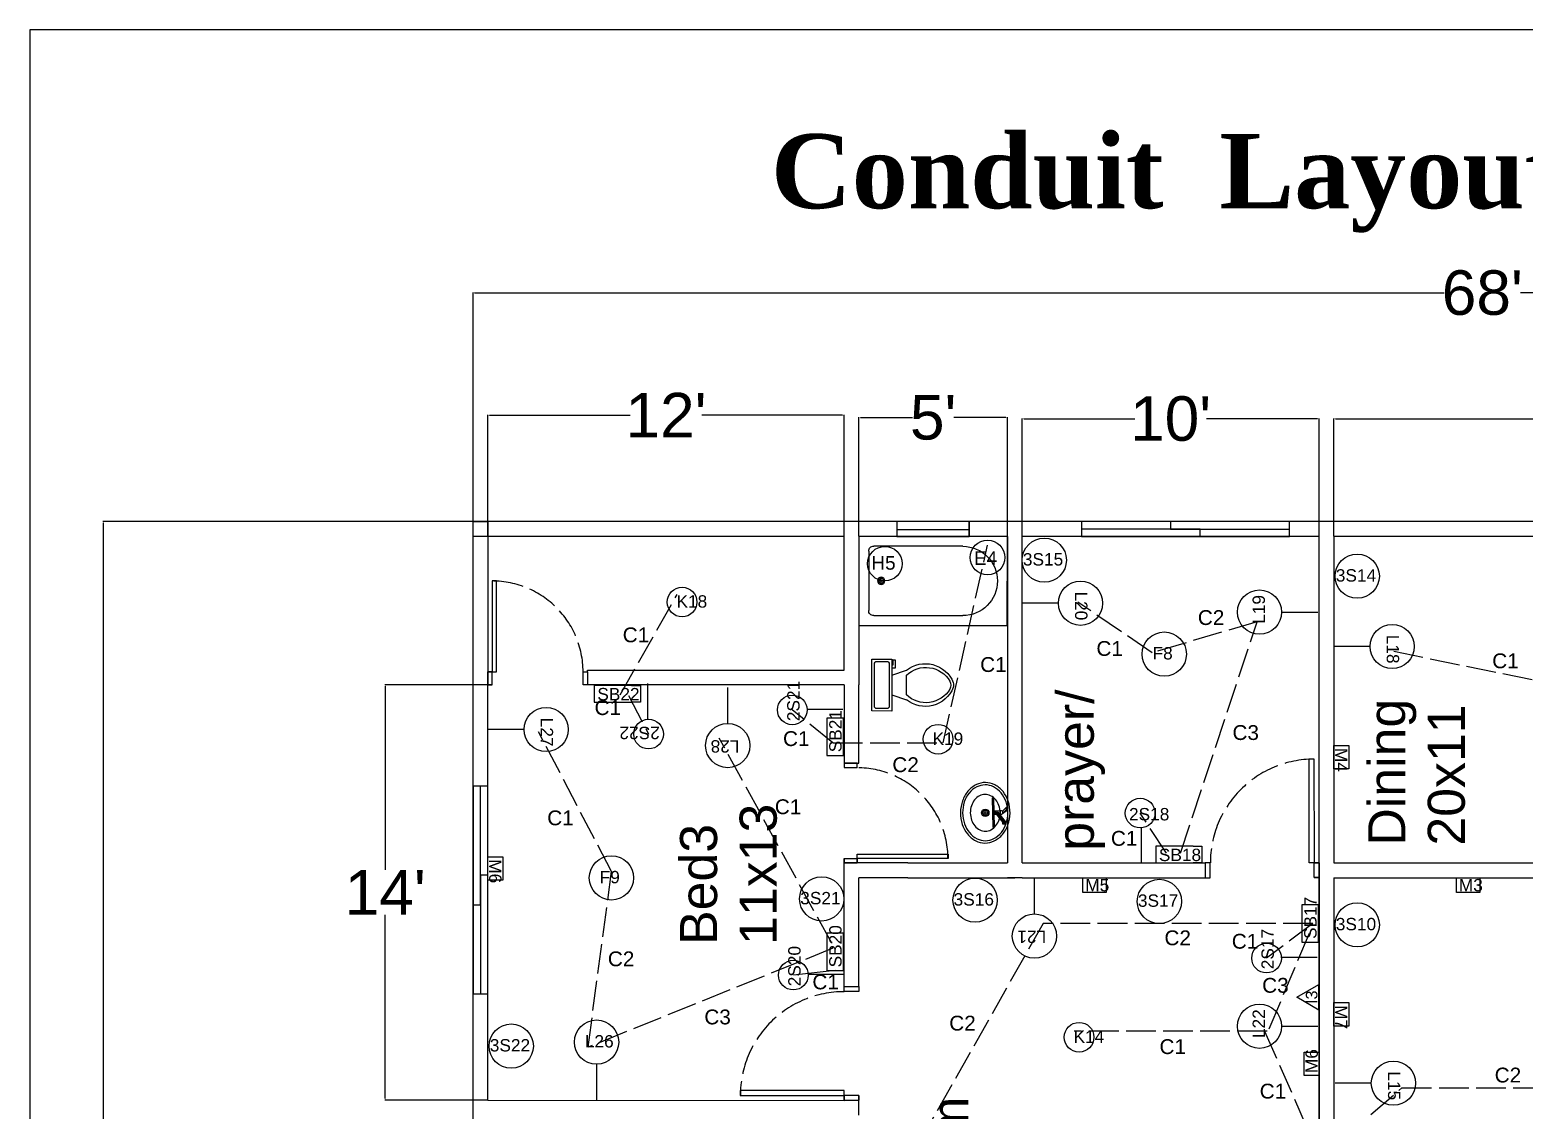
# Model space of a CAD drawing. Header units: inches. Extents: x -412 to 20037, y 548 to 16595.
# Drawn here: x 4971 to 5575, y 8480 to 8917 of the extents above; entities that cross this region are included whole.
import ezdxf
from ezdxf.enums import TextEntityAlignment as Align

# ---------------------------------------------------------------- set-up
doc = ezdxf.new("R2010")
doc.units = ezdxf.units.IN
doc.header["$MEASUREMENT"] = 0
doc.linetypes.add('ACAD_ISO02W100', pattern=[15, 12, -3])
doc.layers.get('Defpoints').update_dxf_attribs({"color": 6})
doc.layers.add('bath', color=4, linetype='Continuous')
doc.layers.add('text', color=140, linetype='Continuous', lineweight=9)
doc.styles.add('Arial', font='arial.ttf')
doc.styles.get("Standard").update_dxf_attribs({"font": 'arial.ttf'})
doc.dimstyles.new('Copy of civil layout', dxfattribs={"dimtxt": 18, "dimasz": 0.625, "dimexe": 0.18, "dimexo": 0.0625, "dimgap": 0.09, "dimtad": 0, "dimtih": 1, "dimtoh": 1, "dimdec": 1, "dimzin": 0, "dimdsep": 46, "dimlunit": 4, "dimtxsty": 'Standard', "dimcen": 0.09, "dimclrd": 6, "dimclre": 256, "dimclrt": 256, "dimadec": 0, "dimazin": 0, "dimtfac": 1.5, "dimtdec": 1, "dimtofl": 0, "dimtmove": 0, "dimatfit": 0, "dimfxl": 1, "dimtolj": 1, "dimtzin": 0, "dimlwe": -1, "dimarcsym": 0})

# ---------------------------------------------------------------- blocks, each defined once
blk = doc.blocks.new('Bath Tub - 26 x 60 in.')
for p, q in [((8, -18), (10, -18)), ((9, -17), (9, -19))]:
    blk.add_line(p, q)
blk.add_lwpolyline([(0, -36), (0, 0), (60, 0), (60, -36)], close=True)
for points in [[(4, -30), (4, -6)], [(6, -4), (42, -4)], [(42, -32), (6, -32)]]:
    blk.add_lwpolyline(points)
for radius in [1.5, 1]:
    blk.add_circle((9, -18), radius)
for centre, radius, start, end in [((5.75, -5.75), 1.77, 81.8699, 188.1301), ((42, -18), 14, 270, 90), ((5.75, -30.25), 1.77, 171.8699, 278.1301)]:
    blk.add_arc(centre, radius, start, end)
blk = doc.blocks.new('Toilet - top')
for p, q in [((9.5, -6), (9.5, -2)), ((-10, -8.5), (-8, -8.5)), ((-10, -9.5), (-10, -8.5)), ((-7, -9.5), (-10, -9.5)), ((-8, -8.5), (-8, -8)), ((-7, -8), (-7, -9.5)), ((-4, -8), (-6, -14)), ((4, -8), (6, -14)), ((4, -14), (-4, -14))]:
    blk.add_line(p, q)
blk.add_lwpolyline([(10.5, -8), (10.5, 0), (-10.5, 0), (-10.5, -8)], close=True)
for points in [[(-9.5, -2), (-9.5, -6)], [(8.5, -1), (-8.5, -1)], [(-8.5, -7), (8.5, -7)]]:
    blk.add_lwpolyline(points)
for centre, radius, start, end in [((-8.62, -1.88), 0.884, 81.8699, 188.1301), ((-8.62, -6.12), 0.884, 171.8699, 278.1301), ((8.62, -1.88), 0.884, 351.8699, 98.1301), ((8.62, -6.12), 0.884, 261.8699, 8.1301), ((3.52, -21.58), 12.17, 141.46911, 247.97143), ((4.2, -21.82), 11.33, 136.36773, 238.94682), ((-3.52, -21.58), 12.17, 292.02843, 38.53071), ((-4.2, -21.82), 11.33, 301.05301, 43.63209), ((0, -27.88), 4, 245.73182, 294.26817), ((0, -29), 4, 254.86053, 285.13947)]:
    blk.add_arc(centre, radius, start, end)
blk = doc.blocks.new('Sink - Oval top')
for p, q in [((-1, 0), (1, 0)), ((0, 1), (0, -1))]:
    blk.add_line(p, q)
at = {"linetype": 'Continuous'}
for points in [[(-12.23, 0.39, 0.117634), (-11.46, -3.36, 0.104469), (-8.88, -6.8, 0.090016), (-5.08, -9.07, 0.08192), (-0.32, -10.02, 0.08192), (4.49, -9.38, 0.090016), (8.42, -7.36, 0.104469), (11.22, -4.09, 0.117634), (12.23, -0.39, 0.117634), (11.46, 3.36, 0.104469), (8.88, 6.8, 0.090016), (5.08, 9.07, 0.08192), (0.32, 10.02, 0.08192), (-4.49, 9.38, 0.090016), (-8.42, 7.36, 0.104469), (-11.22, 4.09, 0.117634)], [(-11.29, 0.16, 0.118622), (-10.52, -3.25, 0.104678), (-8.07, -6.36, 0.089562), (-4.54, -8.37, 0.081185), (-0.13, -9.15, 0.081185), (4.3, -8.49, 0.089562), (7.89, -6.58, 0.104678), (10.42, -3.55, 0.118622), (11.29, -0.16, 0.118622), (10.52, 3.25, 0.104678), (8.07, 6.36, 0.089562), (4.54, 8.37, 0.081185), (0.13, 9.15, 0.081185), (-4.3, 8.49, 0.089562), (-7.89, 6.58, 0.104678), (-10.42, 3.55, 0.118622)], [(-7.42, 0.08, 0.118283), (-6.91, -2.17, 0.104607), (-5.29, -4.21, 0.089718), (-2.97, -5.53, 0.081436), (-0.07, -6.04, 0.081436), (2.84, -5.59, 0.089718), (5.2, -4.33, 0.104607), (6.86, -2.32, 0.118283), (7.42, -0.08, 0.118283), (6.91, 2.17, 0.104607), (5.29, 4.21, 0.089718), (2.97, 5.53, 0.081436), (0.07, 6.04, 0.081436), (-2.84, 5.59, 0.089718), (-5.2, 4.33, 0.104607), (-6.86, 2.32, 0.118283)]]:
    blk.add_lwpolyline(points, format="xyb", close=True, dxfattribs=at)
for radius in [1.5, 1]:
    blk.add_circle((0, 0), radius)
blk = doc.blocks.new('Faucet - single handle front')
for p, q in [((-2, 6), (-2, 5.5)), ((-1, 6), (-2, 6)), ((-0.5, 4), (-2, 5.5)), ((-2, 5.5), (-1, 5.5)), ((-1, 5.5), (-1, 6)), ((0.5, 4), (-1, 6)), ((-1, 5.5), (0.5, 4)), ((-0.75, 3), (0.75, 3)), ((-0.75, 0.5), (-0.75, 3)), ((-0.75, 1), (0.75, 1)), ((-0.5, 4), (0.5, 4)), ((-0.25, 2), (3.75, 5)), ((3.75, 4.5), (-0.25, 1.5)), ((-0.25, 1.5), (-0.25, 2)), ((0.75, 1.5), (-0.25, 1.5)), ((0.75, 1.5), (4.08742, 4.003)), ((0.75, 3), (0.75, 2.7386)), ((0.75, 1.5), (0.75, 0.5)), ((3.75, 4.5), (3.75, 5)), ((3.75, 5), (4.75, 5)), ((3.75, 4), (3.75, 4.5)), ((4.75, 4.5), (3.75, 4.5)), ((4.75, 4), (3.75, 4)), ((4.75, 5), (4.75, 4.5)), ((4.75, 4.5), (4.75, 4))]:
    blk.add_line(p, q)
blk.add_lwpolyline([(-6, 0), (-6, 0.5), (6, 0.5), (6, 0)], close=True)
for centre, start, end in [((1.25426, 3.0302), 151.0646, 180.8629), ((-1.25426, 3.0302), 359.1371, 28.93536)]:
    blk.add_arc(centre, 2.00448, start, end)
blk = doc.blocks.new('*D101')
at = {"transparency": 16777216}
for p, q in [((5150.32, 8718.26), (5150.32, 8810.88)), ((5966.32, 8718.26), (5966.32, 8810.88))]:
    blk.add_line(p, q, dxfattribs=at)
at = {"color": 6, "lineweight": -2, "transparency": 16777216}
for p, q in [((5150.95, 8810.7), (5542.91, 8810.7)), ((5965.7, 8810.7), (5573.74, 8810.7))]:
    blk.add_line(p, q, dxfattribs=at)
at = {"color": 6, "transparency": 16777216}
for points in [[(5150.95, 8810.8), (5150.95, 8810.59), (5150.32, 8810.7)], [(5965.7, 8810.8), (5965.7, 8810.59), (5966.32, 8810.7)]]:
    blk.add_solid(points, dxfattribs=at)
at = {"layer": 'Defpoints', "color": 0, "transparency": 16777216}
for p in [(5966.32, 8810.7), (5150.32, 8718.2), (5966.32, 8718.2)]:
    blk.add_point(p, dxfattribs=at)
at = {"transparency": 16777216, "insert": (5558.32, 8810.7), "char_height": 18, "attachment_point": 5}
blk.add_mtext("\\A1;68'", dxfattribs=at)
blk = doc.blocks.new('*D110')
at = {"transparency": 16777216}
for p, q in [((5150.27, 8718.27), (5000.65, 8718.27)), ((5150.27, 8106.27), (5000.65, 8106.27))]:
    blk.add_line(p, q, dxfattribs=at)
at = {"color": 6, "lineweight": -2, "transparency": 16777216}
for p, q in [((5000.83, 8717.65), (5000.83, 8421.55)), ((5000.83, 8106.9), (5000.83, 8402.99))]:
    blk.add_line(p, q, dxfattribs=at)
at = {"color": 6, "transparency": 16777216}
for points in [[(5000.72, 8717.65), (5000.93, 8717.65), (5000.83, 8718.27)], [(5000.72, 8106.9), (5000.93, 8106.9), (5000.83, 8106.27)]]:
    blk.add_solid(points, dxfattribs=at)
at = {"layer": 'Defpoints', "color": 0, "transparency": 16777216}
for p in [(5150.33, 8718.27), (5000.83, 8106.27), (5150.33, 8106.27)]:
    blk.add_point(p, dxfattribs=at)
at = {"transparency": 16777216, "insert": (5000.83, 8412.27), "char_height": 18, "attachment_point": 5}
blk.add_mtext("\\A1;51'", dxfattribs=at)
blk = doc.blocks.new('*D111')
at = {"transparency": 16777216}
for p, q in [((5156.27, 8652.27), (5114.65, 8652.27)), ((5156.27, 8484.27), (5114.65, 8484.27))]:
    blk.add_line(p, q, dxfattribs=at)
at = {"color": 6, "lineweight": -2, "transparency": 16777216}
for p, q in [((5114.83, 8651.65), (5114.83, 8577.4)), ((5114.83, 8484.9), (5114.83, 8559.15))]:
    blk.add_line(p, q, dxfattribs=at)
at = {"color": 6, "transparency": 16777216}
for points in [[(5114.72, 8651.65), (5114.93, 8651.65), (5114.83, 8652.27)], [(5114.72, 8484.9), (5114.93, 8484.9), (5114.83, 8484.27)]]:
    blk.add_solid(points, dxfattribs=at)
at = {"layer": 'Defpoints', "color": 0, "transparency": 16777216}
for p in [(5156.33, 8652.27), (5114.83, 8484.27), (5156.33, 8484.27)]:
    blk.add_point(p, dxfattribs=at)
at = {"transparency": 16777216, "insert": (5114.83, 8568.27), "char_height": 18, "attachment_point": 5}
blk.add_mtext("\\A1;14'", dxfattribs=at)
blk = doc.blocks.new('*D114')
at = {"transparency": 16777216}
for p, q in [((5156.33, 8712.33), (5156.33, 8761.45)), ((5300.33, 8712.33), (5300.33, 8761.45))]:
    blk.add_line(p, q, dxfattribs=at)
at = {"color": 6, "lineweight": -2, "transparency": 16777216}
for p, q in [((5156.95, 8761.27), (5213.81, 8761.27)), ((5299.7, 8761.27), (5242.84, 8761.27))]:
    blk.add_line(p, q, dxfattribs=at)
at = {"color": 6, "transparency": 16777216}
for points in [[(5156.95, 8761.38), (5156.95, 8761.17), (5156.33, 8761.27)], [(5299.7, 8761.38), (5299.7, 8761.17), (5300.33, 8761.27)]]:
    blk.add_solid(points, dxfattribs=at)
at = {"layer": 'Defpoints', "color": 0, "transparency": 16777216}
for p in [(5300.33, 8761.27), (5156.33, 8712.27), (5300.33, 8712.27)]:
    blk.add_point(p, dxfattribs=at)
at = {"transparency": 16777216, "insert": (5228.33, 8761.27), "char_height": 18, "attachment_point": 5}
blk.add_mtext("\\A1;12'", dxfattribs=at)
blk = doc.blocks.new('*D115')
at = {"transparency": 16777216}
for p, q in [((5306.33, 8712.33), (5306.33, 8760.45)), ((5366.33, 8712.33), (5366.33, 8760.45))]:
    blk.add_line(p, q, dxfattribs=at)
at = {"color": 6, "lineweight": -2, "transparency": 16777216}
for p, q in [((5306.95, 8760.27), (5327.96, 8760.27)), ((5365.7, 8760.27), (5344.7, 8760.27))]:
    blk.add_line(p, q, dxfattribs=at)
at = {"color": 6, "transparency": 16777216}
for points in [[(5306.95, 8760.38), (5306.95, 8760.17), (5306.33, 8760.27)], [(5365.7, 8760.38), (5365.7, 8760.17), (5366.33, 8760.27)]]:
    blk.add_solid(points, dxfattribs=at)
at = {"layer": 'Defpoints', "color": 0, "transparency": 16777216}
for p in [(5366.33, 8760.27), (5306.33, 8712.27), (5366.33, 8712.27)]:
    blk.add_point(p, dxfattribs=at)
at = {"transparency": 16777216, "insert": (5336.33, 8760.27), "char_height": 18, "attachment_point": 5}
blk.add_mtext("\\A1;5'", dxfattribs=at)
blk = doc.blocks.new('*D116')
at = {"transparency": 16777216}
for p, q in [((5372.33, 8712.33), (5372.33, 8759.95)), ((5492.32, 8712.33), (5492.32, 8759.95))]:
    blk.add_line(p, q, dxfattribs=at)
at = {"color": 6, "lineweight": -2, "transparency": 16777216}
for p, q in [((5372.95, 8759.77), (5417.81, 8759.77)), ((5491.7, 8759.77), (5446.84, 8759.77))]:
    blk.add_line(p, q, dxfattribs=at)
at = {"color": 6, "transparency": 16777216}
for points in [[(5372.95, 8759.88), (5372.95, 8759.67), (5372.33, 8759.77)], [(5491.7, 8759.88), (5491.7, 8759.67), (5492.32, 8759.77)]]:
    blk.add_solid(points, dxfattribs=at)
at = {"layer": 'Defpoints', "color": 0, "transparency": 16777216}
for p in [(5492.32, 8759.77), (5372.33, 8712.27), (5492.32, 8712.27)]:
    blk.add_point(p, dxfattribs=at)
at = {"transparency": 16777216, "insert": (5432.32, 8759.77), "char_height": 18, "attachment_point": 5}
blk.add_mtext("\\A1;10'", dxfattribs=at)
blk = doc.blocks.new('*D117')
at = {"transparency": 16777216}
for p, q in [((5498.33, 8712.33), (5498.33, 8759.95)), ((5738.33, 8712.33), (5738.33, 8759.95))]:
    blk.add_line(p, q, dxfattribs=at)
at = {"color": 6, "lineweight": -2, "transparency": 16777216}
for p, q in [((5498.95, 8759.77), (5602.81, 8759.77)), ((5737.7, 8759.77), (5633.85, 8759.77))]:
    blk.add_line(p, q, dxfattribs=at)
at = {"color": 6, "transparency": 16777216}
for points in [[(5498.95, 8759.88), (5498.95, 8759.67), (5498.33, 8759.77)], [(5737.7, 8759.88), (5737.7, 8759.67), (5738.33, 8759.77)]]:
    blk.add_solid(points, dxfattribs=at)
at = {"layer": 'Defpoints', "color": 0, "transparency": 16777216}
for p in [(5738.33, 8759.77), (5498.33, 8712.27), (5738.33, 8712.27)]:
    blk.add_point(p, dxfattribs=at)
at = {"transparency": 16777216, "insert": (5618.33, 8759.77), "char_height": 18, "attachment_point": 5}
blk.add_mtext("\\A1;20'", dxfattribs=at)

msp = doc.modelspace()

# ---------------------------------------------------------------- linework, layer by layer
for p, q in [((4971.18, 8917.05), (4971.18, 7955.06)), ((5966.32, 8718.2), (5150.32, 8718.2)), ((5150.32, 8432.33), (5150.32, 8718.2)), ((5156.32, 8712.2), (5156.32, 8658.2)), ((5300.32, 8712.2), (5156.32, 8712.2)), ((5300.32, 8658.2), (5300.32, 8712.2)), ((5366.32, 8712.2), (5306.32, 8712.2)), ((5306.32, 8712.2), (5306.32, 8652.2)), ((5366.32, 8712.2), (5366.32, 8580.2)), ((5492.32, 8712.2), (5372.32, 8712.2)), ((5372.32, 8580.2), (5372.32, 8712.2)), ((5492.32, 8580.24), (5492.32, 8712.2)), ((5738.32, 8712.2), (5498.32, 8712.2)), ((5498.32, 8712.2), (5498.32, 8580.2)), ((5156.32, 8658.2), (5156.32, 8657.45)), ((5196.62, 8657.45), (5196.62, 8658.2)), ((5196.62, 8658.2), (5300.32, 8658.2)), ((5156.32, 8484.2), (5156.32, 8652.2)), ((5300.32, 8652.2), (5196.62, 8652.2)), ((5300.32, 8652.2), (5300.32, 8620.5)), ((5306.32, 8620.5), (5306.32, 8652.2)), ((5300.32, 8620.5), (5306.32, 8620.5)), ((5300.3, 8530.19), (5300.32, 8580.2)), ((5306.32, 8580.2), (5305.58, 8580.2)), ((5326.02, 8580.2), (5306.32, 8580.2)), ((5326.02, 8580.2), (5366.32, 8580.2)), ((5372.32, 8580.2), (5446.32, 8580.2)), ((5498.32, 8580.2), (5692.32, 8580.15)), ((5306.3, 8530.2), (5306.32, 8574.2)), ((5326.02, 8574.2), (5306.32, 8574.2)), ((5326.02, 8574.2), (5369.32, 8574.2)), ((5372.32, 8574.2), (5366.32, 8574.2)), ((5372.32, 8574.2), (5446.32, 8574.2)), ((5498.32, 8574.2), (5498.32, 8439.81)), ((5498.32, 8574.2), (5692.32, 8574.15)), ((5156.32, 8484.2), (5300.32, 8484.19)), ((5306.32, 8478.2), (5306.32, 8484.2))]:
    msp.add_line(p, q)
at = {"color": 143, "true_color": 0x7aafdf}
msp.add_line((5321.7, 8714.98), (5350.94, 8714.98), dxfattribs=at)
at = {"color": 3, "linetype": 'ACAD_ISO02W100'}
for p, q in [((5340.32, 8628.7), (5358.32, 8708.7)), ((5209.82, 8648.2), (5232.82, 8688.7)), ((5424.82, 8665.2), (5394.82, 8685.7)), ((5467.32, 8677.7), (5424.82, 8665.2)), ((5436.32, 8584.2), (5467.32, 8677.7)), ((5607.82, 8648.2), (5519.82, 8666.2)), ((5213.17, 8647.85), (5221.3, 8632.31)), ((5295.82, 8628.7), (5279.39, 8642.05)), ((5206.32, 8576.7), (5176.82, 8633.2)), ((5295.32, 8547.7), (5249.82, 8630.7)), ((5295.82, 8628.7), (5340.32, 8628.7)), ((5430.66, 8584.13), (5420.01, 8600.33)), ((5196.82, 8505.7), (5206.32, 8576.7)), ((5380.82, 8555.7), (5329.82, 8465.7)), ((5489.82, 8555.7), (5380.82, 8555.7)), ((5489.82, 8555.7), (5471.1, 8541.72)), ((5488.32, 8551.7), (5471.32, 8511.2)), ((5295.82, 8545.7), (5196.82, 8505.7)), ((5471.32, 8512.2), (5393.32, 8512.2)), ((5470.32, 8512.2), (5489.82, 8467.7)), ((5501.82, 8468.7), (5525.82, 8489.2)), ((5525.82, 8489.2), (5624.32, 8489.2))]:
    msp.add_line(p, q, dxfattribs=at)
at = {"color": 0}
for p, q in [((5386.93, 8685.2), (5372.32, 8685.2)), ((5477.21, 8681.64), (5491.81, 8681.64)), ((5512.93, 8667.7), (5498.32, 8667.7)), ((5214.38, 8651.93), (5217.95, 8651.93)), ((5217.95, 8651.93), (5217.95, 8645.2)), ((5220.95, 8638.13), (5220.95, 8652.74)), ((5253.26, 8636.58), (5253.26, 8651.19)), ((5217.95, 8645.2), (5214.38, 8645.2)), ((5285.21, 8642.39), (5299.82, 8642.39)), ((5170.93, 8634.14), (5156.32, 8634.14)), ((5420.36, 8594.51), (5420.36, 8579.9)), ((5441.38, 8586.93), (5444.95, 8586.93)), ((5444.95, 8586.93), (5444.95, 8580.2)), ((5444.95, 8580.2), (5441.38, 8580.2)), ((5377.26, 8559.58), (5377.26, 8574.19)), ((5476.92, 8542.07), (5491.53, 8542.07)), ((5285.62, 8535.17), (5300.23, 8535.17)), ((5483.32, 8525.88), (5492.3, 8531.07)), ((5492.3, 8520.7), (5492.3, 8531.07)), ((5492.3, 8520.7), (5483.32, 8525.88)), ((5477.21, 8514.14), (5491.81, 8514.14)), ((5200.26, 8498.81), (5200.26, 8484.2)), ((5513.43, 8491.14), (5498.82, 8491.14))]:
    msp.add_line(p, q, dxfattribs=at)
at = {"color": 3}
msp.add_line((5296.69, 8536.7), (5279.8, 8534.83), dxfattribs=at)
for points in [[(4971.18, 7955.06), (6312.33, 7955.06), (6312.33, 8917.05), (4971.18, 8917.05)], [(5214.38, 8651.93), (5199.32, 8651.93), (5199.32, 8645.2), (5214.38, 8645.2)], [(5441.38, 8586.93), (5426.32, 8586.93), (5426.32, 8580.2), (5441.38, 8580.2)]]:
    msp.add_lwpolyline(points)
for points in [[(5150.32, 8718.2), (5156.32, 8718.2), (5156.32, 8712.2), (5150.32, 8712.2)], [(5350.94, 8718.2), (5350.94, 8718.2), (5350.94, 8712.2), (5350.94, 8712.2)], [(5300.05, 8623.7), (5300.05, 8638.76), (5293.32, 8638.76), (5293.32, 8623.7)], [(5504.32, 8627.7), (5504.32, 8618.2), (5498.32, 8618.2), (5498.32, 8627.7)], [(5162.32, 8582.7), (5162.32, 8573.2), (5156.32, 8573.2), (5156.32, 8582.7)], [(5396.82, 8574.2), (5406.32, 8574.2), (5406.32, 8568.2), (5396.82, 8568.2)], [(5492.32, 8574.2), (5492.32, 8439.81), (5492.32, 8439.81), (5492.32, 8574.2)], [(5547.82, 8574.2), (5557.32, 8574.2), (5557.32, 8568.2), (5547.82, 8568.2)], [(5492.05, 8548.2), (5492.05, 8563.26), (5485.32, 8563.26), (5485.32, 8548.2)], [(5300.05, 8536.7), (5300.05, 8551.76), (5293.32, 8551.76), (5293.32, 8536.7)], [(5504.32, 8523.7), (5504.32, 8514.2), (5498.32, 8514.2), (5498.32, 8523.7)], [(5486.32, 8494.2), (5486.32, 8503.7), (5492.32, 8503.7), (5492.32, 8494.2)]]:
    msp.add_lwpolyline(points, close=True)
at = {"color": 143, "true_color": 0x7aafdf}
for points in [[(5350.94, 8718.2), (5321.7, 8718.2), (5321.7, 8712.2), (5350.94, 8712.2)], [(5396.32, 8712.2), (5480.32, 8712.2), (5480.32, 8718.2), (5396.32, 8718.2)], [(5432.32, 8715.2), (5480.32, 8715.2), (5480.32, 8718.2), (5432.32, 8718.2)], [(5396.32, 8712.2), (5444.32, 8712.2), (5444.32, 8715.2), (5396.32, 8715.2)], [(5156.32, 8527.26), (5156.32, 8611.26), (5150.32, 8611.26), (5150.32, 8527.26)], [(5153.32, 8563.26), (5153.32, 8611.26), (5150.32, 8611.26), (5150.32, 8563.26)], [(5156.32, 8527.26), (5156.32, 8575.26), (5153.32, 8575.26), (5153.32, 8527.26)]]:
    msp.add_lwpolyline(points, close=True, dxfattribs=at)
at = {"color": 240, "true_color": 0xed1f24}
for points in [[(5158.07, 8657.45), (5159.83, 8657.45), (5159.83, 8694.25), (5158.07, 8694.25)], [(5156.32, 8652.2), (5158.07, 8652.2), (5158.07, 8657.45), (5156.32, 8657.45)], [(5196.62, 8652.2), (5194.87, 8652.2), (5194.87, 8657.45), (5196.62, 8657.45)], [(5300.32, 8620.5), (5300.32, 8618.75), (5305.58, 8618.75), (5305.58, 8620.5)], [(5490.32, 8580.24), (5488.32, 8580.24), (5488.27, 8622.24), (5490.27, 8622.24)], [(5305.58, 8581.95), (5305.58, 8583.7), (5342.37, 8583.7), (5342.37, 8581.95)], [(5300.32, 8580.2), (5300.32, 8581.95), (5305.58, 8581.95), (5305.58, 8580.2)], [(5446.32, 8574.2), (5448.32, 8574.2), (5448.32, 8580.2), (5446.32, 8580.2)], [(5492.32, 8574.24), (5490.32, 8574.24), (5490.32, 8580.24), (5492.32, 8580.24)], [(5306.3, 8530.2), (5306.3, 8528.2), (5300.3, 8528.19), (5300.3, 8530.19)], [(5300.32, 8486.19), (5300.32, 8488.19), (5258.32, 8488.17), (5258.32, 8486.17)], [(5306.32, 8484.2), (5306.32, 8486.2), (5300.32, 8486.19), (5300.32, 8484.19)]]:
    msp.add_lwpolyline(points, close=True, dxfattribs=at)
for points in [[(5158.07, 8652.2), (5156.32, 8652.2), (5156.32, 8657.45), (5159.83, 8657.45)], [(5194.81, 8657.45), (5196.62, 8657.45), (5196.62, 8652.2), (5194.87, 8652.2)], [(5305.58, 8618.68), (5305.58, 8620.5), (5300.32, 8620.5), (5300.32, 8618.75)], [(5300.32, 8581.95), (5300.32, 8580.2), (5305.58, 8580.2), (5305.58, 8583.7)], [(5448.39, 8580.2), (5446.32, 8580.2), (5446.32, 8574.2), (5448.32, 8574.2)], [(5490.32, 8574.24), (5492.32, 8574.24), (5492.32, 8580.24), (5488.32, 8580.24)], [(5300.3, 8528.13), (5300.3, 8530.19), (5306.3, 8530.2), (5306.3, 8528.2)], [(5306.32, 8486.2), (5306.32, 8484.2), (5300.32, 8484.19), (5300.32, 8488.19)]]:
    msp.add_lwpolyline(points, dxfattribs=at)
for centre, radius in [((5358.32, 8703.7), 7), ((5316.82, 8701.2), 7), ((5234.82, 8685.7), 6), ((5279.39, 8642.05), 6), ((5221.3, 8632.31), 6), ((5338.32, 8630.2), 6), ((5420.01, 8600.33), 6), ((5471.1, 8541.72), 6), ((5279.8, 8534.83), 6), ((5395.32, 8509.7), 6)]:
    msp.add_circle(centre, radius)
at = {"color": 0}
for centre in [(5381.26, 8702.64), (5507.76, 8696.14), (5395.87, 8685.2), (5468.26, 8681.64), (5521.87, 8667.7), (5429.76, 8664.64), (5179.87, 8634.14), (5253.26, 8627.64), (5206.26, 8574.14), (5291.26, 8565.64), (5353.26, 8565.14), (5427.76, 8564.64), (5377.26, 8550.64), (5507.76, 8555.14), (5468.26, 8514.14), (5165.76, 8506.14), (5200.26, 8507.75), (5522.37, 8491.14)]:
    msp.add_circle(centre, 8.94, dxfattribs=at)
at = {"color": 240, "linetype": 'ACAD_ISO02W100', "true_color": 0xed1f24}
for centre, radius, start, end in [((5158.07, 8657.45), 36.73, 0, 90), ((5490.32, 8580.24), 41.93, 90.05841, 180.05841), ((5305.58, 8581.95), 36.73, 0, 90), ((5300.32, 8486.19), 41.93, 90.0292, 180.0292)]:
    msp.add_arc(centre, radius, start, end, dxfattribs=at)

# ---------------------------------------------------------------- block references
at = {"layer": 'bath', "xscale": -1}
for name, p, rotation in [('Bath Tub - 26 x 60 in.', (5306.29, 8676.26), 179.941591661645), ('Toilet - top', (5311.57, 8652.13), 89.97079583082231)]:
    msp.add_blockref(name, p, dxfattribs=dict(at, rotation=rotation))
at = {"layer": 'bath'}
for name, p, rotation in [('Sink - Oval top', (5357.39, 8600.47), 91.21483776212598), ('Faucet - single handle front', (5360.39, 8600.53), 271.2148377621259)]:
    msp.add_blockref(name, p, dxfattribs=dict(at, rotation=rotation))

# ---------------------------------------------------------------- texts
for s, p in [('3S15', (5372.59, 8700.46)), ('3S14', (5499.09, 8693.96)), ('K18', (5232.56, 8683.44)), ('F8', (5425.01, 8662.46)), ('SB22', (5200.56, 8645.94)), ('K19', (5336.06, 8627.94)), ('2S18', (5415.49, 8597.4)), ('SB18', (5427.56, 8580.94)), ('F9', (5201.51, 8571.96)), ('3S21', (5282.59, 8563.46)), ('3S16', (5344.59, 8562.96)), ('3S17', (5419.09, 8562.46)), ('3S10', (5499.09, 8552.96)), ('K14', (5393.06, 8507.44)), ('3S22', (5157.09, 8503.96)), ('L26', (5195.51, 8505.56))]:
    msp.add_text(s, height=5).set_placement(p)
for s, height, rotation, p in [('L20', 5, 270, (5393.69, 8689.96)), ('L19', 5, 90, (5470.45, 8676.88)), ('L18', 5, 270, (5519.69, 8672.46)), ('2S21', 5, 90, (5282.33, 8637.52)), ('prayer/', 15, 90, (5401.27, 8585.11)), ('Dining', 15, 90, (5527.18, 8587.18)), ('L27', 5, 270, (5177.69, 8638.9)), ('SB21', 5, 90, (5299.31, 8624.94)), ('20x11', 15, 90, (5551.27, 8587.18)), ('2S22', 5, 180, (5225.82, 8635.24)), ('L28', 5, 180, (5258.02, 8629.82)), ('11x13', 15, 90, (5273.08, 8547.04)), ('Bed3', 15, 90, (5248.98, 8547.04)), ('SB17', 5, 90, (5491.31, 8549.44)), ('SB20', 5, 90, (5299.31, 8537.94)), ('L21', 5, 180, (5382.02, 8552.82)), ('2S17', 5, 90, (5474.04, 8537.2)), ('2S20', 5, 90, (5282.73, 8530.31)), ('L22', 5, 90, (5470.45, 8509.38)), ('L15', 5, 270, (5520.19, 8495.9)), ('Drawing Room', 15, 90, (5350.56, 8347.1))]:
    msp.add_text(s, height=height, rotation=rotation).set_placement(p)
at = {"color": 0, "style": 'Arial'}
msp.add_text('I3', height=4.666, rotation=90, dxfattribs=at).set_placement((5489.31, 8525.88), align=Align.MIDDLE_CENTER)
for s, width, insert, char_height, attachment_point in [('H5', 7.5, (5311.32, 8698.7), 5.5, 7), ('E4', 7.5, (5352.82, 8706.2), 5.5, 1), ('{\\C1;M5}', 23.5, (5397.82, 8573.7), 5, 1), ('{\\C1;M3}', 23.5, (5548.82, 8573.7), 5, 1)]:
    msp.add_mtext_dynamic_manual_height_columns(s, width=width, gutter_width=1, heights=[0], dxfattribs=dict(insert=insert, char_height=char_height, attachment_point=attachment_point))
at = {"color": 3, "linetype": 'ACAD_ISO02W100', "char_height": 6, "attachment_point": 1}
for s, insert in [('C2', (5443.32, 8682.41)), ('C1', (5210.82, 8675.41)), ('C1', (5402.32, 8669.91)), ('C1', (5355.32, 8663.41)), ('C1', (5562.32, 8664.91)), ('C1', (5199.44, 8646)), ('C1', (5275.62, 8633.46)), ('C3', (5457.32, 8635.91)), ('C2', (5319.82, 8622.91)), ('C1', (5272.32, 8605.91)), ('C1', (5180.32, 8601.41)), ('C1', (5408.18, 8593.13)), ('C2', (5429.82, 8552.91)), ('C1', (5457.04, 8551.52)), ('C2', (5204.82, 8544.41)), ('C1', (5287.5, 8535.08)), ('C3', (5469.32, 8533.7)), ('C3', (5243.82, 8520.91)), ('C2', (5342.82, 8518.41)), ('C1', (5427.82, 8508.91)), ('C2', (5563.32, 8497.41)), ('C1', (5468.32, 8490.91))]:
    msp.add_mtext_dynamic_manual_height_columns(s, width=39.7938, gutter_width=60, heights=[0], dxfattribs=dict(at, insert=insert))
at = {"char_height": 5, "attachment_point": 1}
for s, insert, rotation in [('{\\C1;M4}', (5503.82, 8626.7), 270), ('{\\C1;M6}', (5161.82, 8581.7), 270), ('{\\C1;M7}', (5503.82, 8522.7), 270), ('{\\C1;M6}', (5486.82, 8495.2), 90)]:
    msp.add_mtext_dynamic_manual_height_columns(s, width=23.5, gutter_width=1, heights=[0], dxfattribs=dict(at, insert=insert, rotation=rotation))
at = {"layer": 'text', "color": 0, "insert": (5270.72, 8874.94), "char_height": 30, "attachment_point": 1}
msp.add_mtext_dynamic_manual_height_columns('{\\fTimes New Roman|b1|i0|c0|p18;Conduit  Layout for Light Load}', width=667.4382, gutter_width=1, heights=[0], dxfattribs=at)

# ---------------------------------------------------------------- dimensions: what is measured, and where the dimension line sits
for base, p1, p2, picture, middle in [((5966.32, 8810.7), (5150.32, 8718.2), (5966.32, 8718.2), '*D101', (5558.32, 8810.7)), ((5300.33, 8761.27), (5156.33, 8712.27), (5300.33, 8712.27), '*D114', (5228.33, 8761.27)), ((5366.33, 8760.27), (5306.33, 8712.27), (5366.33, 8712.27), '*D115', (5336.33, 8760.27)), ((5492.32, 8759.77), (5372.33, 8712.27), (5492.32, 8712.27), '*D116', (5432.32, 8759.77)), ((5738.33, 8759.77), (5498.33, 8712.27), (5738.33, 8712.27), '*D117', (5618.33, 8759.77))]:
    dim = msp.add_linear_dim(base=base, p1=p1, p2=p2, dimstyle='Copy of civil layout')
    dim.commit()
    dim.dimension.update_dxf_attribs({"geometry": picture, "text_midpoint": middle})
for base, p1, p2, picture, middle in [((5000.83, 8106.27), (5150.33, 8718.27), (5150.33, 8106.27), '*D110', (5000.83, 8412.27)), ((5114.83, 8484.27), (5156.33, 8652.27), (5156.33, 8484.27), '*D111', (5114.83, 8568.27))]:
    dim = msp.add_linear_dim(base=base, p1=p1, p2=p2, angle=90, dimstyle='Copy of civil layout')
    dim.commit()
    dim.dimension.update_dxf_attribs({"geometry": picture, "text_midpoint": middle})

doc.saveas('drawing.dxf')
